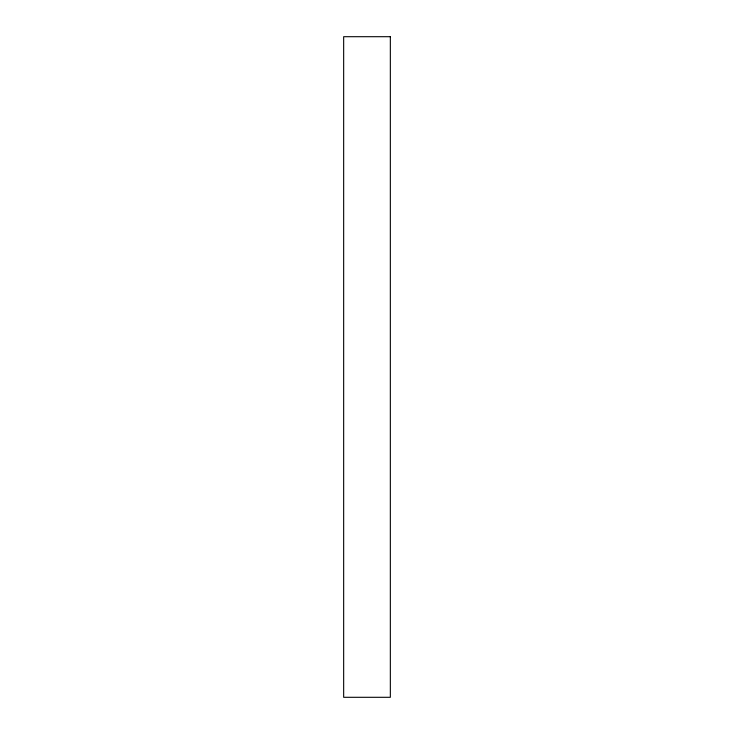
<?xml version="1.0" encoding="UTF-8"?>
<svg xmlns="http://www.w3.org/2000/svg" width="734" height="734" viewBox="0 0 734 734"><rect width="100%" height="100%" fill="white"/><g stroke="black" fill="none" stroke-linecap="round" stroke-linejoin="round"><path stroke-width="1.1" d="M390.341 36.7L343.659 36.7L343.659 697.3L390.341 697.3L390.341 36.7"/></g></svg>
